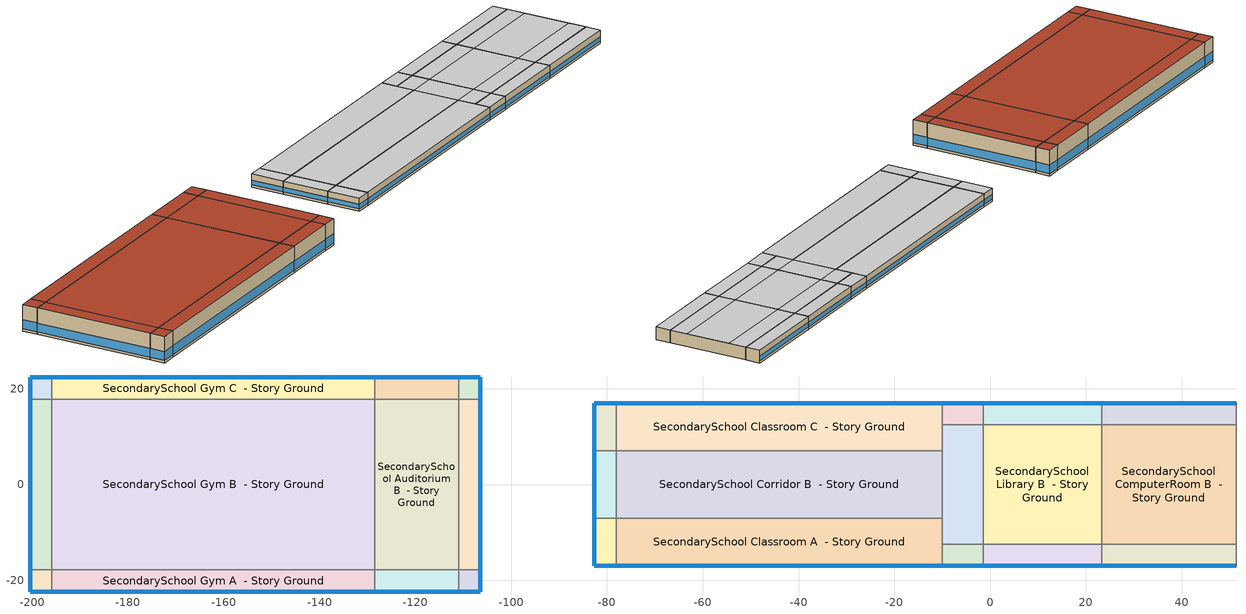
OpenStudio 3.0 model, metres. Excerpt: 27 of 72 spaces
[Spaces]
SecondarySchool Classroom A end_a - Story Ground
 floor ground: -82.63,-17 -82.63,-7.03 -78.05,-7.03 -78.05,-17 z0
 wall outside: -82.63,-7.03 -82.63,-17 -78.05,-17 z0:3.96
 wall to SecondarySchool Corridor B end_a - Story Ground: -78.05,-7.03 -82.63,-7.03 z0:3.96
 wall to SecondarySchool Classroom A  - Story Ground: -78.05,-17 -78.05,-7.03 z0:3.96
 window: -82.6,-17 -78.08,-17 / -82.63,-7.06 -82.63,-16.98 z0.76:2.08
 ceiling to SecondarySchool Classroom A end_a - Story Top: -78.05,-17 -78.05,-7.03 -82.63,-7.03 -82.63,-17 z3.96
SecondarySchool Corridor B end_a - Story Ground
 floor ground: -82.63,-7.03 -82.63,7.03 -78.05,7.03 -78.05,-7.03 z0
 wall outside: -82.63,7.03 -82.63,-7.03 z0:3.96
 wall to SecondarySchool Classroom C end_a - Story Ground: -78.05,7.03 -82.63,7.03 z0:3.96
 wall to SecondarySchool Corridor B  - Story Ground: -78.05,-7.03 -78.05,7.03 z0:3.96
 window: -82.63,7.01 -82.63,-7.01 z0.76:2.07
 ceiling to SecondarySchool Corridor B end_a - Story Top: -78.05,-7.03 -78.05,7.03 -82.63,7.03 -82.63,-7.03 z3.96
SecondarySchool Classroom C end_a - Story Ground
 floor ground: -82.63,7.03 -82.63,17 -78.05,17 -78.05,7.03 z0
 wall outside: -78.05,17 -82.63,17 -82.63,7.03 z0:3.96
 wall to SecondarySchool Classroom C  - Story Ground: -78.05,7.03 -78.05,17 z0:3.96
 window: -82.63,16.98 -82.63,7.06 / -78.08,17 -82.6,17 z0.76:2.08
 ceiling to SecondarySchool Classroom C end_a - Story Top: -78.05,7.03 -78.05,17 -82.63,17 -82.63,7.03 z3.96
SecondarySchool Classroom A  - Story Ground
 floor ground: -78.05,-17 -78.05,-7.03 -10.03,-7.03 -10.03,-17 z0
 wall outside: -78.05,-17 -10.03,-17 z0:3.96
 wall to SecondarySchool Corridor B  - Story Ground: -10.03,-7.03 -78.05,-7.03 z0:3.96
 wall to SecondarySchool Mechanical A  - Story Ground: -10.03,-17 -10.03,-12.43 z0:3.96
 wall to SecondarySchool Mechanical B  - Story Ground: -10.03,-12.43 -10.03,-7.03 z0:3.96
 window: -78.03,-17 -10.06,-17 z0.76:2.07
 ceiling to SecondarySchool Classroom A  - Story Top: -10.03,-17 -10.03,-7.03 -78.05,-7.03 -78.05,-17 z3.96
SecondarySchool Corridor B  - Story Ground
 floor ground: -78.05,-7.03 -78.05,7.03 -10.03,7.03 -10.03,-7.03 z0
 wall to SecondarySchool Classroom C  - Story Ground: -10.03,7.03 -78.05,7.03 z0:3.96
 wall to SecondarySchool Mechanical B  - Story Ground: -10.03,-7.03 -10.03,7.03 z0:3.96
 ceiling to SecondarySchool Corridor B  - Story Top: -10.03,-7.03 -10.03,7.03 -78.05,7.03 -78.05,-7.03 z3.96
SecondarySchool Classroom C  - Story Ground
 floor ground: -78.05,7.03 -78.05,17 -10.03,17 -10.03,7.03 z0
 wall outside: -10.03,17 -78.05,17 z0:3.96
 wall to SecondarySchool Mechanical B  - Story Ground: -10.03,7.03 -10.03,12.43 z0:3.96
 wall to SecondarySchool Mechanical C  - Story Ground: -10.03,12.43 -10.03,17 z0:3.96
 window: -10.06,17 -78.03,17 z0.76:2.07
 ceiling to SecondarySchool Classroom C  - Story Top: -10.03,7.03 -10.03,17 -78.05,17 -78.05,7.03 z3.96
SecondarySchool Mechanical A  - Story Ground
 floor ground: -10.03,-17 -10.03,-12.43 -1.43,-12.43 -1.43,-17 z0
 wall outside: -10.03,-17 -1.43,-17 z0:3.96
 wall to SecondarySchool Mechanical B  - Story Ground: -1.43,-12.43 -10.03,-12.43 z0:3.96
 wall to SecondarySchool Library A  - Story Ground: -1.43,-17 -1.43,-12.43 z0:3.96
 window: -10.01,-17 -1.46,-17 z0.76:2.08
 ceiling to SecondarySchool Classroom A  - Story Top: -1.43,-17 -1.43,-12.43 -10.03,-12.43 -10.03,-17 z3.96
SecondarySchool Mechanical B  - Story Ground
 floor ground: -10.03,-12.43 -10.03,12.43 -1.43,12.43 -1.43,-12.43 z0
 wall to SecondarySchool Mechanical C  - Story Ground: -1.43,12.43 -10.03,12.43 z0:3.96
 wall to SecondarySchool Library B  - Story Ground: -1.43,-12.43 -1.43,12.43 z0:3.96
 ceiling to SecondarySchool Classroom A  - Story Top: -1.43,-12.43 -1.43,-7.03 -10.03,-7.03 -10.03,-12.43 z3.96
 ceiling to SecondarySchool Classroom C  - Story Top: -1.43,7.03 -1.43,12.43 -10.03,12.43 -10.03,7.03 z3.96
 ceiling to SecondarySchool Corridor B  - Story Top: -1.43,-7.03 -1.43,7.03 -10.03,7.03 -10.03,-7.03 z3.96
SecondarySchool Mechanical C  - Story Ground
 floor ground: -10.03,12.43 -10.03,17 -1.43,17 -1.43,12.43 z0
 wall outside: -1.43,17 -10.03,17 z0:3.96
 wall to SecondarySchool Library C  - Story Ground: -1.43,12.43 -1.43,17 z0:3.96
 window: -1.46,17 -10.01,17 z0.76:2.08
 ceiling to SecondarySchool Classroom C  - Story Top: -1.43,12.43 -1.43,17 -10.03,17 -10.03,12.43 z3.96
SecondarySchool Library A  - Story Ground
 floor ground: -1.43,-17 -1.43,-12.43 23.28,-12.43 23.28,-17 z0
 wall outside: -1.43,-17 23.28,-17 z0:3.96
 wall to SecondarySchool Library B  - Story Ground: 23.28,-12.43 -1.43,-12.43 z0:3.96
 wall to SecondarySchool ComputerRoom A  - Story Ground: 23.28,-17 23.28,-12.43 z0:3.96
 window: -1.41,-17 23.26,-17 z0.76:2.07
 ceiling to SecondarySchool Classroom A  - Story Top: 23.28,-17 23.28,-12.43 -1.43,-12.43 -1.43,-17 z3.96
SecondarySchool Library B  - Story Ground
 floor ground: -1.43,-12.43 -1.43,12.43 23.28,12.43 23.28,-12.43 z0
 wall to SecondarySchool Library C  - Story Ground: 23.28,12.43 -1.43,12.43 z0:3.96
 wall to SecondarySchool ComputerRoom B  - Story Ground: 23.28,-12.43 23.28,12.43 z0:3.96
 ceiling to SecondarySchool Classroom A  - Story Top: 23.28,-12.43 23.28,-7.03 -1.43,-7.03 -1.43,-12.43 z3.96
 ceiling to SecondarySchool Classroom C  - Story Top: -1.43,7.03 23.28,7.03 23.28,12.43 -1.43,12.43 z3.96
 ceiling adiabatic: 23.28,-7.03 23.28,7.03 -1.43,7.03 -1.43,-7.03 z3.96
SecondarySchool Library C  - Story Ground
 floor ground: -1.43,12.43 -1.43,17 23.28,17 23.28,12.43 z0
 wall outside: 23.28,17 -1.43,17 z0:3.96
 wall to SecondarySchool ComputerRoom C  - Story Ground: 23.28,12.43 23.28,17 z0:3.96
 window: 23.26,17 -1.41,17 z0.76:2.07
 ceiling to SecondarySchool Classroom C  - Story Top: 23.28,12.43 23.28,17 -1.43,17 -1.43,12.43 z3.96
SecondarySchool ComputerRoom A  - Story Ground
 floor ground: 23.28,-17 23.28,-12.43 51.34,-12.43 51.34,-17 z0
 wall outside: 23.28,-17 51.34,-17 z0:3.96
 wall to SecondarySchool ComputerRoom B  - Story Ground: 51.34,-12.43 23.28,-12.43 z0:3.96
 wall to SecondarySchool Office A  - Story Ground: 51.34,-17 51.34,-12.43 z0:3.96
 window: 23.31,-17 51.32,-17 z0.76:2.07
 ceiling to SecondarySchool Classroom A  - Story Top: 51.34,-17 51.34,-12.43 23.28,-12.43 23.28,-17 z3.96
SecondarySchool ComputerRoom B  - Story Ground
 floor ground: 23.28,-12.43 23.28,12.43 51.34,12.43 51.34,-12.43 z0
 wall to SecondarySchool ComputerRoom C  - Story Ground: 51.34,12.43 23.28,12.43 z0:3.96
 wall to SecondarySchool Office B  - Story Ground: 51.34,-12.43 51.34,12.43 z0:3.96
 ceiling to SecondarySchool Classroom A  - Story Top: 51.34,-12.43 51.34,-7.03 23.28,-7.03 23.28,-12.43 z3.96
 ceiling to SecondarySchool Classroom C  - Story Top: 51.34,7.03 51.34,12.43 23.28,12.43 23.28,7.03 z3.96
 ceiling to SecondarySchool Corridor B  - Story Top: 51.34,-7.03 51.34,7.03 23.28,7.03 23.28,-7.03 z3.96
SecondarySchool ComputerRoom C  - Story Ground
 floor ground: 23.28,12.43 23.28,17 51.34,17 51.34,12.43 z0
 wall outside: 51.34,17 23.28,17 z0:3.96
 wall to SecondarySchool Office C  - Story Ground: 51.34,12.43 51.34,17 z0:3.96
 window: 51.32,17 23.31,17 z0.76:2.07
 ceiling to SecondarySchool Classroom C  - Story Top: 51.34,12.43 51.34,17 23.28,17 23.28,12.43 z3.96
SecondarySchool Gym A end_a - Story Ground
 floor ground: -200.45,-22.39 -200.45,-17.82 -195.88,-17.82 -195.88,-22.39 z0
 wall outside: -200.45,-17.82 -200.45,-22.39 -195.88,-22.39 z0:7.92
 wall to SecondarySchool Gym B end_a - Story Ground: -195.88,-17.82 -200.45,-17.82 z0:7.92
 wall to SecondarySchool Gym A  - Story Ground: -195.88,-22.39 -195.88,-17.82 z0:7.92
 window: -200.45,-17.85 -200.45,-22.37 / -200.43,-22.39 -195.91,-22.39 z0.76:3.41
 roof outside: -195.88,-22.39 -195.88,-17.82 -200.45,-17.82 -200.45,-22.39 z7.92
SecondarySchool Gym B end_a - Story Ground
 floor ground: -200.45,-17.82 -200.45,17.82 -195.88,17.82 -195.88,-17.82 z0
 wall outside: -200.45,17.82 -200.45,-17.82 z0:7.92
 wall to SecondarySchool Gym C end_a - Story Ground: -195.88,17.82 -200.45,17.82 z0:7.92
 wall to SecondarySchool Gym B  - Story Ground: -195.88,-17.82 -195.88,17.82 z0:7.92
 window: -200.45,17.8 -200.45,-17.8 z0.76:3.38
 roof outside: -195.88,-17.82 -195.88,17.82 -200.45,17.82 -200.45,-17.82 z7.92
SecondarySchool Gym C end_a - Story Ground
 floor ground: -200.45,17.82 -200.45,22.39 -195.88,22.39 -195.88,17.82 z0
 wall outside: -195.88,22.39 -200.45,22.39 -200.45,17.82 z0:7.92
 wall to SecondarySchool Gym C  - Story Ground: -195.88,17.82 -195.88,22.39 z0:7.92
 window: -200.45,22.37 -200.45,17.85 / -195.91,22.39 -200.43,22.39 z0.76:3.41
 roof outside: -195.88,17.82 -195.88,22.39 -200.45,22.39 -200.45,17.82 z7.92
SecondarySchool Gym A  - Story Ground
 floor ground: -195.88,-22.39 -195.88,-17.82 -128.45,-17.82 -128.45,-22.39 z0
 wall outside: -195.88,-22.39 -128.45,-22.39 z0:7.92
 wall to SecondarySchool Gym B  - Story Ground: -128.45,-17.82 -195.88,-17.82 z0:7.92
 wall to SecondarySchool Auditorium A  - Story Ground: -128.45,-22.39 -128.45,-17.82 z0:7.92
 window: -195.85,-22.39 -128.47,-22.39 z0.76:3.38
 roof outside: -128.45,-22.39 -128.45,-17.82 -195.88,-17.82 -195.88,-22.39 z7.92
SecondarySchool Gym B  - Story Ground
 floor ground: -195.88,-17.82 -195.88,17.82 -128.45,17.82 -128.45,-17.82 z0
 wall to SecondarySchool Gym C  - Story Ground: -128.45,17.82 -195.88,17.82 z0:7.92
 wall to SecondarySchool Auditorium B  - Story Ground: -128.45,-17.82 -128.45,17.82 z0:7.92
 roof outside: -128.45,-17.82 -128.45,17.82 -195.88,17.82 -195.88,-17.82 z7.92
SecondarySchool Gym C  - Story Ground
 floor ground: -195.88,17.82 -195.88,22.39 -128.45,22.39 -128.45,17.82 z0
 wall outside: -128.45,22.39 -195.88,22.39 z0:7.92
 wall to SecondarySchool Auditorium C  - Story Ground: -128.45,17.82 -128.45,22.39 z0:7.92
 window: -128.47,22.39 -195.85,22.39 z0.76:3.38
 roof outside: -128.45,17.82 -128.45,22.39 -195.88,22.39 -195.88,17.82 z7.92
SecondarySchool Auditorium A  - Story Ground
 floor ground: -128.45,-22.39 -128.45,-17.82 -110.97,-17.82 -110.97,-22.39 z0
 wall outside: -128.45,-22.39 -110.97,-22.39 z0:7.92
 wall to SecondarySchool Auditorium B  - Story Ground: -110.97,-17.82 -128.45,-17.82 z0:7.92
 wall to SecondarySchool Auditorium A end_b - Story Ground: -110.97,-22.39 -110.97,-17.82 z0:7.92
 window: -128.42,-22.39 -111,-22.39 z0.76:3.38
 roof outside: -110.97,-22.39 -110.97,-17.82 -128.45,-17.82 -128.45,-22.39 z7.92
SecondarySchool Auditorium B  - Story Ground
 floor ground: -128.45,-17.82 -128.45,17.82 -110.97,17.82 -110.97,-17.82 z0
 wall to SecondarySchool Auditorium C  - Story Ground: -110.97,17.82 -128.45,17.82 z0:7.92
 wall to SecondarySchool Auditorium B end_b - Story Ground: -110.97,-17.82 -110.97,17.82 z0:7.92
 roof outside: -110.97,-17.82 -110.97,17.82 -128.45,17.82 -128.45,-17.82 z7.92
SecondarySchool Auditorium C  - Story Ground
 floor ground: -128.45,17.82 -128.45,22.39 -110.97,22.39 -110.97,17.82 z0
 wall outside: -110.97,22.39 -128.45,22.39 z0:7.92
 wall to SecondarySchool Auditorium C end_b - Story Ground: -110.97,17.82 -110.97,22.39 z0:7.92
 window: -111,22.39 -128.42,22.39 z0.76:3.38
 roof outside: -110.97,17.82 -110.97,22.39 -128.45,22.39 -128.45,17.82 z7.92
SecondarySchool Auditorium A end_b - Story Ground
 floor ground: -110.97,-22.39 -110.97,-17.82 -106.4,-17.82 -106.4,-22.39 z0
 wall outside: -110.97,-22.39 -106.4,-22.39 -106.4,-17.82 z0:7.92
 wall to SecondarySchool Auditorium B end_b - Story Ground: -106.4,-17.82 -110.97,-17.82 z0:7.92
 window: -110.95,-22.39 -106.43,-22.39 / -106.4,-22.37 -106.4,-17.85 z0.76:3.41
 roof outside: -106.4,-22.39 -106.4,-17.82 -110.97,-17.82 -110.97,-22.39 z7.92
SecondarySchool Auditorium B end_b - Story Ground
 floor ground: -110.97,-17.82 -110.97,17.82 -106.4,17.82 -106.4,-17.82 z0
 wall outside: -106.4,-17.82 -106.4,17.82 z0:7.92
 wall to SecondarySchool Auditorium C end_b - Story Ground: -106.4,17.82 -110.97,17.82 z0:7.92
 window: -106.4,-17.8 -106.4,17.8 z0.76:3.38
 roof outside: -106.4,-17.82 -106.4,17.82 -110.97,17.82 -110.97,-17.82 z7.92
SecondarySchool Auditorium C end_b - Story Ground
 floor ground: -110.97,17.82 -110.97,22.39 -106.4,22.39 -106.4,17.82 z0
 wall outside: -106.4,17.82 -106.4,22.39 -110.97,22.39 z0:7.92
 window: -106.43,22.39 -110.95,22.39 / -106.4,17.85 -106.4,22.37 z0.76:3.41
 roof outside: -106.4,17.82 -106.4,22.39 -110.97,22.39 -110.97,17.82 z7.92
[Building]
90.1-2004|SecondarySchool
[Site]
Site 1
[SpaceType] Standards Building Type=SecondarySchool
Name | Standards Space Type
SecondarySchool Mechanical | Mechanical
SecondarySchool Library | Library
SecondarySchool ComputerRoom | ComputerRoom
SecondarySchool Auditorium | Auditorium
SecondarySchool Gym | Gym
SecondarySchool Corridor | Corridor
SecondarySchool Classroom | Classroom
[BuildingStory]
Story Ground: Nominal Z Coordinate {m}=0; Nominal Floor to Floor Height {m}=3.9624
[Space] Building Story=Story Ground
Name | Space Type | Thermal Zone
SecondarySchool Classroom A end_a - Story Ground | SecondarySchool Classroom | Zone SecondarySchool Classroom A end_a - Story Ground
SecondarySchool Corridor B end_a - Story Ground | SecondarySchool Corridor | Zone SecondarySchool Corridor B end_a - Story Ground
SecondarySchool Classroom C end_a - Story Ground | SecondarySchool Classroom | Zone SecondarySchool Classroom C end_a - Story Ground
SecondarySchool Classroom A  - Story Ground | SecondarySchool Classroom | Zone SecondarySchool Classroom A  - Story Ground
SecondarySchool Corridor B  - Story Ground | SecondarySchool Corridor | Zone SecondarySchool Corridor B  - Story Ground
SecondarySchool Classroom C  - Story Ground | SecondarySchool Classroom | Zone SecondarySchool Classroom C  - Story Ground
SecondarySchool Mechanical A  - Story Ground | SecondarySchool Mechanical | Zone SecondarySchool Mechanical A  - Story Ground
SecondarySchool Mechanical B  - Story Ground | SecondarySchool Mechanical | Zone SecondarySchool Mechanical B  - Story Ground
SecondarySchool Mechanical C  - Story Ground | SecondarySchool Mechanical | Zone SecondarySchool Mechanical C  - Story Ground
SecondarySchool Library A  - Story Ground | SecondarySchool Library | Zone SecondarySchool Library A  - Story Ground
SecondarySchool Library B  - Story Ground | SecondarySchool Library | Zone SecondarySchool Library B  - Story Ground
SecondarySchool Library C  - Story Ground | SecondarySchool Library | Zone SecondarySchool Library C  - Story Ground
SecondarySchool ComputerRoom A  - Story Ground | SecondarySchool ComputerRoom | Zone SecondarySchool ComputerRoom A  - Story Ground
SecondarySchool ComputerRoom B  - Story Ground | SecondarySchool ComputerRoom | Zone SecondarySchool ComputerRoom B  - Story Ground
SecondarySchool ComputerRoom C  - Story Ground | SecondarySchool ComputerRoom | Zone SecondarySchool ComputerRoom C  - Story Ground
SecondarySchool Gym A end_a - Story Ground | SecondarySchool Gym | Zone SecondarySchool Gym A end_a - Story Ground
SecondarySchool Gym B end_a - Story Ground | SecondarySchool Gym | Zone SecondarySchool Gym B end_a - Story Ground
SecondarySchool Gym C end_a - Story Ground | SecondarySchool Gym | Zone SecondarySchool Gym C end_a - Story Ground
SecondarySchool Gym A  - Story Ground | SecondarySchool Gym | Zone SecondarySchool Gym A  - Story Ground
SecondarySchool Gym B  - Story Ground | SecondarySchool Gym | Zone SecondarySchool Gym B  - Story Ground
SecondarySchool Gym C  - Story Ground | SecondarySchool Gym | Zone SecondarySchool Gym C  - Story Ground
SecondarySchool Auditorium A  - Story Ground | SecondarySchool Auditorium | Zone SecondarySchool Auditorium A  - Story Ground
SecondarySchool Auditorium B  - Story Ground | SecondarySchool Auditorium | Zone SecondarySchool Auditorium B  - Story Ground
SecondarySchool Auditorium C  - Story Ground | SecondarySchool Auditorium | Zone SecondarySchool Auditorium C  - Story Ground
SecondarySchool Auditorium A end_b - Story Ground | SecondarySchool Auditorium | Zone SecondarySchool Auditorium A end_b - Story Ground
SecondarySchool Auditorium B end_b - Story Ground | SecondarySchool Auditorium | Zone SecondarySchool Auditorium B end_b - Story Ground
SecondarySchool Auditorium C end_b - Story Ground | SecondarySchool Auditorium | Zone SecondarySchool Auditorium C end_b - Story Ground
[ThermalZone] Multiplier=1; Use Ideal Air Loads=No
Zone SecondarySchool Classroom A end_a - Story Ground; Zone SecondarySchool Corridor B end_a - Story Ground; Zone SecondarySchool Classroom C end_a - Story Ground; Zone SecondarySchool Classroom A  - Story Ground; Zone SecondarySchool Corridor B  - Story Ground; Zone SecondarySchool Classroom C  - Story Ground; Zone SecondarySchool Mechanical A  - Story Ground; Zone SecondarySchool Mechanical B  - Story Ground; Zone SecondarySchool Mechanical C  - Story Ground; Zone SecondarySchool Library A  - Story Ground; Zone SecondarySchool Library B  - Story Ground; Zone SecondarySchool Library C  - Story Ground; Zone SecondarySchool ComputerRoom A  - Story Ground; Zone SecondarySchool ComputerRoom B  - Story Ground; Zone SecondarySchool ComputerRoom C  - Story Ground; Zone SecondarySchool Gym A end_a - Story Ground; Zone SecondarySchool Gym B end_a - Story Ground; Zone SecondarySchool Gym C end_a - Story Ground; Zone SecondarySchool Gym A  - Story Ground; Zone SecondarySchool Gym B  - Story Ground; Zone SecondarySchool Gym C  - Story Ground; Zone SecondarySchool Auditorium A  - Story Ground; Zone SecondarySchool Auditorium B  - Story Ground; Zone SecondarySchool Auditorium C  - Story Ground; Zone SecondarySchool Auditorium A end_b - Story Ground; Zone SecondarySchool Auditorium B end_b - Story Ground; Zone SecondarySchool Auditorium C end_b - Story Ground
[Sizing:Zone] Zone Cooling Design Supply Air Temperature Input Method=SupplyAirTemperature; Zone Cooling Design Supply Air Temperature {C}=14; Zone Cooling Design Supply Air Temperature Difference {deltaC}=11.11; Zone Heating Design Supply Air Temperature Input Method=SupplyAirTemperature; Zone Heating Design Supply Air Temperature {C}=40; Zone Heating Design Supply Air Temperature Difference {deltaC}=11.11; Zone Cooling Design Supply Air Humidity Ratio {kg-H2O/kg-air}=0.0085; Zone Heating Design Supply Air Humidity Ratio {kg-H2O/kg-air}=0.008; Cooling Design Air Flow Method=DesignDay; Heating Design Air Flow Method=DesignDay; Account for Dedicated Outdoor Air System=No; Dedicated Outdoor Air System Control Strategy=NeutralSupplyAir; Dedicated Outdoor Air Low Setpoint Temperature for Design {C}=autosize; Dedicated Outdoor Air High Setpoint Temperature for Design {C}=autosize
Zone SecondarySchool Classroom A end_a - Story Ground; Zone SecondarySchool Corridor B end_a - Story Ground; Zone SecondarySchool Classroom C end_a - Story Ground; Zone SecondarySchool Classroom A  - Story Ground; Zone SecondarySchool Corridor B  - Story Ground; Zone SecondarySchool Classroom C  - Story Ground; Zone SecondarySchool Mechanical A  - Story Ground; Zone SecondarySchool Mechanical B  - Story Ground; Zone SecondarySchool Mechanical C  - Story Ground; Zone SecondarySchool Library A  - Story Ground; Zone SecondarySchool Library B  - Story Ground; Zone SecondarySchool Library C  - Story Ground; Zone SecondarySchool ComputerRoom A  - Story Ground; Zone SecondarySchool ComputerRoom B  - Story Ground; Zone SecondarySchool ComputerRoom C  - Story Ground; Zone SecondarySchool Office A  - Story Ground; Zone SecondarySchool Office B  - Story Ground; Zone SecondarySchool Office C  - Story Ground; Zone SecondarySchool Office A end_b - Story Ground; Zone SecondarySchool Office B end_b - Story Ground; Zone SecondarySchool Office C end_b - Story Ground; Zone SecondarySchool Classroom A end_a - Story Top; Zone SecondarySchool Corridor B end_a - Story Top; Zone SecondarySchool Classroom C end_a - Story Top; Zone SecondarySchool Classroom A  - Story Top; Zone SecondarySchool Corridor B  - Story Top; Zone SecondarySchool Classroom C  - Story Top; Zone SecondarySchool Classroom A end_b - Story Top; Zone SecondarySchool Corridor B end_b - Story Top; Zone SecondarySchool Classroom C end_b - Story Top; Zone SecondarySchool Cafeteria A end_a - Story Ground; Zone SecondarySchool Cafeteria B end_a - Story Ground; Zone SecondarySchool Cafeteria C end_a - Story Ground; Zone SecondarySchool Cafeteria A  - Story Ground; Zone SecondarySchool Cafeteria B  - Story Ground; Zone SecondarySchool Cafeteria C  - Story Ground; Zone SecondarySchool Kitchen A  - Story Ground; Zone SecondarySchool Kitchen B  - Story Ground; Zone SecondarySchool Kitchen C  - Story Ground; Zone SecondarySchool Mechanical A  - Story Ground 1; Zone SecondarySchool Mechanical B  - Story Ground 1; Zone SecondarySchool Mechanical C  - Story Ground 1; Zone SecondarySchool Lobby A  - Story Ground; Zone SecondarySchool Lobby B  - Story Ground; Zone SecondarySchool Lobby C  - Story Ground; Zone SecondarySchool Restroom A  - Story Ground; Zone SecondarySchool Restroom B  - Story Ground; Zone SecondarySchool Restroom C  - Story Ground; Zone SecondarySchool Restroom A end_b - Story Ground; Zone SecondarySchool Restroom B end_b - Story Ground; Zone SecondarySchool Restroom C end_b - Story Ground; Zone SecondarySchool Classroom A end_a - Story Top 1; Zone SecondarySchool Corridor B end_a - Story Top 1; Zone SecondarySchool Classroom C end_a - Story Top 1; Zone SecondarySchool Classroom A  - Story Top 1; Zone SecondarySchool Corridor B  - Story Top 1; Zone SecondarySchool Classroom C  - Story Top 1; Zone SecondarySchool Classroom A end_b - Story Top 1; Zone SecondarySchool Corridor B end_b - Story Top 1; Zone SecondarySchool Classroom C end_b - Story Top 1; Zone SecondarySchool Gym A end_a - Story Ground; Zone SecondarySchool Gym B end_a - Story Ground; Zone SecondarySchool Gym C end_a - Story Ground; Zone SecondarySchool Gym A  - Story Ground; Zone SecondarySchool Gym B  - Story Ground; Zone SecondarySchool Gym C  - Story Ground; Zone SecondarySchool Auditorium A  - Story Ground; Zone SecondarySchool Auditorium B  - Story Ground; Zone SecondarySchool Auditorium C  - Story Ground; Zone SecondarySchool Auditorium A end_b - Story Ground; Zone SecondarySchool Auditorium B end_b - Story Ground; Zone SecondarySchool Auditorium C end_b - Story Ground
